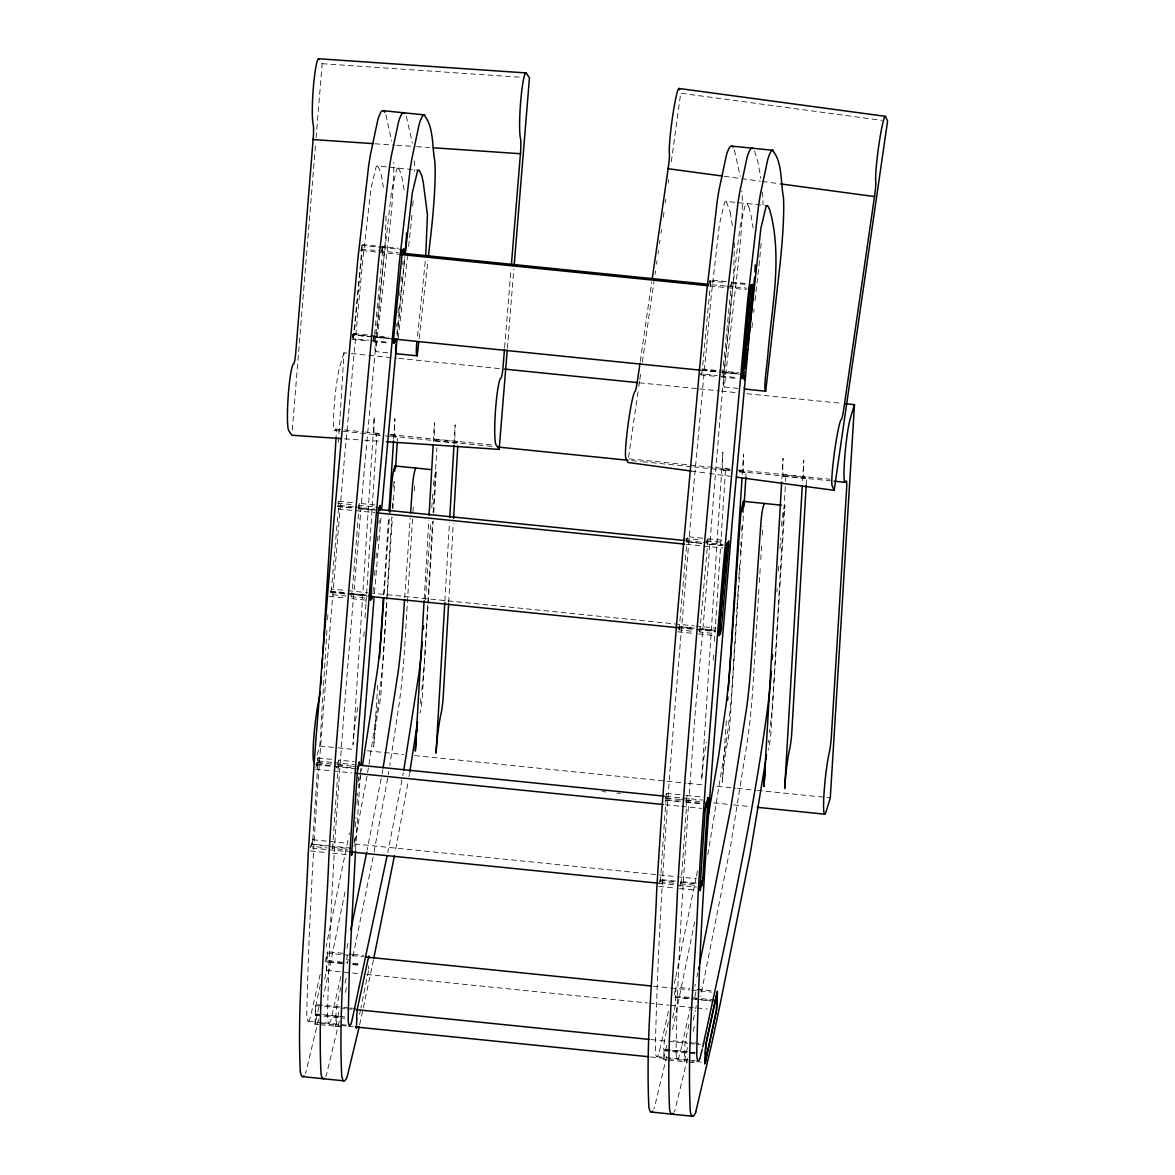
<?xml version="1.0" encoding="UTF-8"?>
<svg xmlns="http://www.w3.org/2000/svg" width="1175" height="1175" viewBox="0 0 1175 1175"><rect width="100%" height="100%" fill="white"/><g stroke="black" fill="none" stroke-linecap="round" stroke-linejoin="round"><path stroke-width="0.75" stroke-dasharray="5 3.75" d="M330.542 846.029L311.566 844.105L311.654 846.308L327.208 847.924M314.915 1024.086L315.532 1013.922L344.848 1016.904M320.349 984.547L315.869 1005.536L315.326 1022.882L339.017 1025.29M324.697 979.113L326.562 970.359L327.076 953.057L341.661 954.541M336.226 1016.037L335.609 1026.201M347.609 963.471L348.094 959.05M666.724 1045.486L663.596 1059.556L664.081 1049.334L695.13 1052.492M696.188 999.323L675.434 997.369L676.08 987.235L689.798 988.527M684.775 1051.434L684.158 1061.598M696.158 999.411L696.202 997.972M730.498 284.908L730.409 286.509M356.26 768.832L316.589 764.808L316.604 763.75M351.237 848.13L332.261 846.206L332.349 848.409L347.903 850.024M675.64 881.088L660.115 879.502L660.203 881.705M696.334 883.189L680.81 881.602L680.898 883.806L696.452 885.436M351.031 593.86L370.037 595.182M318.028 761.444L317.999 758.037M355.599 849.378L360.284 775.03M368.656 968.964L368.671 966.041M424.204 598.883L428.787 520.231M433.369 441.565L434.456 422.765A33.693 3.011 -84.4 0 0 436.204 440.023A13.924 1.248 -84.4 0 1 437.027 443.988M427.7 605.345L422.515 694.337A13.924 1.248 -84.4 0 1 420.386 711.462A33.693 3.011 -84.4 0 0 420.048 713.005M427.906 601.923L432.591 521.494M433.09 512.932L436.88 447.895M444.899 600.924L449.482 522.273M454.064 443.607L455.166 424.807A33.693 3.011 -84.4 0 0 456.899 442.064A13.924 1.248 -84.4 0 1 457.692 443.68M448.703 602.261L453.286 523.536M781.874 478.695L783.064 458.177A33.693 3.011 -84.4 0 0 784.812 475.434A13.924 1.248 -84.4 0 1 785.576 481.295M785.282 486.729L771.123 729.748A13.924 1.248 -84.4 0 1 768.993 746.874A33.693 3.011 -84.4 0 0 768.288 750.164M802.569 480.737L803.773 460.218A33.693 3.011 -84.4 0 0 805.507 477.476A13.924 1.248 -84.4 0 1 806.241 484.335M317.118 754.82L319.806 745.963L325.857 647.675M326.077 644.164L326.944 630.123M327.59 619.592L327.913 614.319M338.488 442.314L343.996 352.794L349.46 353.352M386.546 602.804L383.74 648.424A69.619 6.154 -84.2 0 1 378.6 700.667L368.891 764.808M386.766 599.294L391.833 516.824M392.377 508.055L392.92 499.287M393.669 486.993L393.992 481.735M412.543 518.924L404.435 650.524A69.619 6.154 -84.2 0 1 399.309 702.768L389.85 765.263M412.968 511.903L413.394 504.897M414.261 490.856L414.687 483.836M427.935 607.005L425.13 652.624A69.619 6.154 -84.2 0 1 421.59 692.075M428.155 603.495L433.237 521.024M433.766 512.256L436.366 470.147L435.382 473.334A13.924 1.234 -84.2 0 0 433.399 485.701M737.048 606.623L732.289 683.835A69.619 6.154 -84.2 0 1 727.149 736.064L707.805 855.018M737.151 604.875L738.341 585.576M738.767 578.555L739.736 562.766M740.279 553.983L741.028 541.704M741.689 531.173L742.115 524.153M758.918 589.424L752.984 685.936A69.619 6.154 -84.2 0 1 747.843 738.164L730.556 846.147L700.608 996.444M759.358 582.403L760.225 568.377M760.754 559.594L761.62 545.567M762.267 535.036L762.81 526.253M381.875 250.936L381.875 247.543M363.824 636.674L364.265 629.829M365.043 617.859L365.924 604.17M366.042 602.467L376.455 441.697A13.924 1.219 -84 0 0 375.853 433.825A33.693 2.952 -84 0 1 374.282 416.582L353.029 744.686A33.693 2.952 -84 0 1 358.272 705.103A13.924 1.219 -84 0 0 358.434 704.442M377.704 685.319L373.723 746.845A33.693 2.952 -84 0 1 378.967 707.262A13.924 1.219 -84 0 0 381.185 690.136L387.177 597.781M383.579 594.756L388.661 516.148M393.654 439.259L394.976 418.755A33.693 2.952 -84 0 0 396.548 435.984A13.924 1.219 -84 0 1 397.297 440.875M387.28 596.077L392.377 517.397M392.935 508.848L394.712 481.486M713.21 660.115L713.754 651.567M714.429 641.3L725.063 477.109A13.924 1.219 -84 0 0 724.461 469.236A33.693 2.952 -84 0 1 722.889 451.993L701.637 780.097A33.693 2.952 -84 0 1 706.542 742.057M726.312 720.73L722.331 782.256A33.693 2.952 -84 0 1 727.575 742.673A13.924 1.219 -84 0 0 729.793 725.548L743.643 511.771M742.262 474.671L743.584 454.167A33.693 2.952 -84 0 0 745.156 471.395A13.924 1.219 -84 0 1 745.905 476.286M310.171 847.821L312.829 839.728L317.984 760.989L332.554 762.472M354.674 838.172L353.969 846.852M355.408 826.892L356.04 817.227M356.892 804.332L357.523 794.667M358.36 781.772L358.786 775.324M312.961 838.803L311.83 846.308M360.373 773.649L360.754 768.127M384.107 593.992L389.41 517.632M404.685 597.825L410.237 517.999M425.379 599.926L430.814 521.832M431.768 507.952L432.738 494.073M776.939 591.95L777.189 588.484M778.393 571.123L778.878 564.176M779.965 548.563L780.685 538.15M353.117 334.846L353.146 338.664L368.788 340.236M373.812 336.946L373.841 340.765M292.267 430.065L315.664 143.203M316.104 137.842L322.156 63.685L320.746 61.585M504.633 347.506L510.993 269.413M507.38 348.387L513.857 268.987M374.487 592.876L381.155 515.296M338.767 505.94L338.797 501.299L337.827 505.573M373.004 592.317L373.753 583.769M374.502 575.207L375.089 568.362M375.985 558.081L376.587 551.237M377.469 540.97L378.071 534.111M378.967 523.844L379.261 520.422M331.614 588.117L330.542 594.477L345.979 596.077M316.589 764.808L316.853 763.677M331.938 847.998L332.261 846.206M660.115 879.502L659.469 883.791M685.906 802.114L687.096 795.49M680.81 881.602L680.061 886.523M397.282 336.285L404.846 256.767M353.278 338.65L362.311 244.635L361.327 249.056M396.665 326.665L397.003 323.213M398.002 312.829L398.487 307.644M399.647 295.527L400.146 290.343M400.969 281.692L401.468 276.507M402.628 264.404L402.966 260.938M368.509 970.844L360.945 1007.842M404.553 259.381L398.472 318.91A69.619 6.154 -84.2 0 1 397.517 327.781L396.592 335.991M425.247 261.482L419.167 321.01A69.619 6.154 -84.2 0 1 418.212 329.881L417.154 339.267M373.062 340.662L373.65 337.108L392.626 338.973L352.059 334.802L354.233 333.421L362.297 249.041L360.137 250.392M387.838 352.823L375.78 351.604L389.63 228.89A69.619 6.154 -84.2 0 0 393.698 162.385M398.207 338.356L407.446 256.561M408.606 246.339L410.339 230.99A69.619 6.154 -84.2 0 0 412.117 213.439M419.093 338.752L427.95 260.365M738.12 388.411L724.314 387.001L738.179 264.302A69.619 6.154 -84.2 0 0 741.968 192.568L741.822 190.776M751.941 327.752L752.529 322.64M753.674 312.418L754.071 309.01M755.026 300.477L758.874 266.402A69.619 6.154 -84.2 0 0 761.268 241.668M382.022 251.156L383.035 246.765L374.002 340.691M709.876 284.468L710.537 280.531M730.571 286.568L730.791 284.879M696.188 1005.756L695.717 1008.767M678.562 628.243L678.739 626.833L694.263 628.405M768.215 742.732L768.538 740.279M337.798 763.53L338.547 760.093L354.13 761.62M336.344 767.818L336.52 766.746M640.287 361.283L651.743 282M628.552 457.339L638.069 391.569M638.847 386.222L639.597 381.053M639.846 379.334L640.83 372.431M642.328 362.091L654.005 281.442M655.004 274.451L655.503 271.043M656.487 264.199L656.987 260.791M657.971 253.947L658.47 250.539M659.469 243.592L659.983 240.082M660.996 233.047L661.51 229.522M663.302 217.155L664.33 210.002M665.373 202.834L665.887 199.251M668.222 183.094L668.751 179.496M671.322 161.636L680.824 92.399M699.125 631.283L699.433 628.933L714.958 630.505M317.25 760.445L317.852 757.993M326.444 971.373L327.238 961.605M348.74 1007.842L315.972 1004.507L315.15 1014.04M367.599 772.533L368.377 767.892M388.293 774.633L388.808 771.549M408.988 776.734L409.502 773.649M315.796 764.793L315.972 763.809M366.997 776.117L354.042 846.543M387.691 778.232L373.415 855.4M407.784 783.916L395.094 852.477M331.071 592.523L367.452 596.18M382.8 769.654L382.022 773.884M361.988 768.171L361.459 771.079M403.333 772.695L402.79 775.632M701.093 373.107L700.755 374.531M360.666 775.382L358.331 787.588M381.155 778.599L367.099 850.23M401.982 779.95L387.794 852.33M352.515 337.915L352.955 334.948L371.932 336.873M356.95 794.741L357.244 793.257M373.077 857.06L352.397 959.402M349.093 834.676L349.445 832.884M347.932 840.448L326.077 946.83M345.039 891.898L331.027 960.592A2620.999 231.96 -84.2 0 1 323.301 997.178M696.099 877.784L675.801 976.645M696.481 875.86L697.627 870.073M694.675 921.92L679.561 995.989A2620.999 231.96 -84.2 0 1 672.555 1029.285M373.444 959.857L372.416 964.793A2620.999 231.96 -84.2 0 1 363.633 1006.299L359.594 1024.997M347.947 943.349L346.772 948.93M675.405 978.569L674.23 984.062M696.907 976.822L697.73 972.959M694.924 986.163L695.321 984.342M325.211 961.811L327.384 951.735M318.866 1006.857L315.091 1024.101M340.809 987.264L336.505 1007.504L335.844 1016.14M346.669 959.843L347.55 953.792M338.87 1012.189L335.771 1026.23L339.634 1026.598L335.668 1026.274M345.083 983.152L346.463 976.704M359.565 1014.289L360.608 1009.442M668.311 1022.177L664.345 1040.888L663.699 1049.437M674.171 994.77L675.919 987.147M672.585 1018.079L675.287 1005.168L675.772 996.987M689.005 1024.277L685.04 1042.989L684.393 1051.537M694.866 996.87L696.246 990.408M687.419 1047.586L684.305 1061.627M693.279 1020.179L695.35 1010.5M320.143 974.428L310.082 1018.49M318.557 1019.195L305.808 1072.511A109.804 9.723 -84.2 0 1 305.368 1073.524M340.838 976.528L330.807 1020.532M339.252 1021.295L326.503 1074.611A109.804 9.723 -84.2 0 1 325.637 1076.491M668.399 1011.205L660.585 1046.191M666.754 1056.207L654.357 1107.908A109.804 9.723 -84.2 0 1 653.917 1108.921M689.681 1010.559L690.357 1007.445M688.785 1014.671L681.808 1046.044M687.448 1058.308L675.052 1110.008A109.804 9.723 -84.2 0 1 674.186 1111.902M681.662 1046.69L679.341 1055.973M660.438 1046.778L658.632 1053.902M343.996 352.794L339.678 366.967A33.693 2.982 -84.2 0 0 334.023 408.562A33.693 2.982 -84.2 0 0 335.448 429.462A13.924 1.234 -84.2 0 1 336.153 436.322M675.434 997.369L689.505 998.295M315.855 767.539L317.984 760.989M707.791 539.061L706.998 543.761L722.508 545.332M311.566 844.105L330.322 846.661M709.406 281.089L725.078 282.323M706.483 541.029L722.243 542.248M309.862 1019.122L309.803 1019.254A54.109 4.788 -84.2 0 1 307.13 1018.784L306.807 1015.714A40.317 3.569 -84.2 0 1 306.778 1015.038C310.523 836.438 327.825 658.308 342.454 480.369L362.517 262.187L370.889 189.013A45.032 3.98 -84.2 0 1 371.021 188.264L376.088 167.056A72.468 6.418 -84.2 0 1 377.498 166.013L418.902 170.199M330.572 1021.192L330.469 1021.428A54.109 4.788 -84.2 0 1 327.825 1020.884L327.487 1017.756A40.317 3.569 -84.2 0 1 327.473 1017.139C331.188 838.539 348.534 660.409 363.148 482.484L383.212 264.287L391.583 191.114A45.032 3.98 -84.2 0 1 391.716 190.365L396.783 169.156A72.468 6.418 -84.2 0 1 398.193 168.113M658.382 1054.592L658.352 1054.665A54.109 4.788 -84.2 0 1 655.679 1054.195L655.356 1051.111A40.317 3.569 -84.2 0 1 655.312 1050.435C659.116 870.807 676.565 691.649 691.267 512.697L711.066 297.598L719.438 224.41A45.032 3.98 -84.2 0 1 719.57 223.676L724.637 202.453A72.468 6.418 -84.2 0 1 726.047 201.41L767.437 205.61M679.106 1056.633L679.003 1056.868A54.109 4.788 -84.2 0 1 676.374 1056.296L676.374 1056.325M332.525 848.409L338.694 760.137M681.074 883.82L687.243 795.548L702.679 797.032M699.815 631.959L708.055 538.826M359.374 503.385L358.448 508.349L377.41 510.273M660.379 881.72L666.342 793.492L665.344 799.573L680.868 801.144M679.121 629.844L687.36 536.725M310.303 850.92L325.769 852.536M685.803 795.49L687.228 795.519M658.793 886.361L674.318 887.947M351.149 596.606L366.673 598.178M353.322 954.335L349.122 954.1L363.662 955.393M314.973 1024.174L318.748 1024.556M663.523 1059.586L667.283 1059.953M322.156 63.685L522.185 77.374M374.957 143.776L394.962 145.142M396.783 145.259L414.966 146.508M416.787 146.64L429.521 147.507M344.583 438.848L362.767 440.082M364.588 440.214L380.95 441.33M697.333 999.176L710.199 1000.395M321.642 763.089L316.472 762.56M342.336 765.189L337.166 764.661M670.191 798.486L665.021 797.957M690.885 800.586L685.715 800.072M315.267 1014.407L322.126 1015.038M339.399 1016.83L325.563 1015.362M663.816 1049.804L694.792 1052.873M436.557 439.612L457.251 441.653M785.164 475.023L805.859 477.065M435.382 441.007L456.076 443.048M783.989 476.418L804.684 478.46M362.267 244.591L398.487 248.263M726.341 281.574L710.816 280.002L701.886 373.958L717.337 375.633M731.511 282.103L745.303 283.498M361.004 245.34L380.641 247.338M381.699 247.44L401.336 249.438M731.32 282.955L745.773 284.423M361.166 249.159L376.852 250.627M378.629 250.804L398.678 252.845M725.401 286.039L709.715 284.556L709.685 280.737M726.664 286.157L746.698 288.198M361.959 250.583L398.398 254.285M709.979 285.936L746.433 289.637M354.145 333.656L368.715 335.139M370.536 335.33L388.763 337.181M702.165 369.009L738.62 372.71M352.045 334.185L369.303 335.933M372.754 336.285L389.997 338.033M702.327 369.758L717.852 371.344M723.022 371.858L738.546 373.444M701.666 370.243L739.604 374.105M701.504 370.345L718.748 372.093M722.199 372.446L739.442 374.208M372.211 340.574L389.483 342.336M720.76 375.985L738.032 377.733M352.015 339.413L369.258 341.161M372.71 341.514L389.953 343.262M700.564 374.81L716.074 376.397M721.259 376.911L736.784 378.497M351.281 353.543L396.871 358.169M398.692 358.36L500.785 368.73M639.347 382.8L697.686 388.734M699.522 388.91L719.57 390.952M721.391 391.128L737.797 392.803M746.918 393.728L841.726 403.363M335.8 429.066L363.148 431.842M364.97 432.018L379.554 433.502M390.497 434.618L492.589 444.987M629.33 458.882L729.602 469.06M738.722 469.985L829.888 479.253M334.581 430.447L380.157 435.073M391.099 436.189L493.192 446.559M631.753 460.644L640.874 461.569M642.696 461.746L691.913 466.754M693.749 466.93L730.204 470.632M739.325 471.572L830.475 480.825M338.708 501.27L354.218 502.841M374.913 504.942L359.403 503.37L352.294 590.408L351.031 596.195M702.768 538.253L687.243 536.681L686.773 538.297L686.303 541.513L701.813 543.232M707.938 538.782L723.462 540.353M337.475 503.164L352.999 504.751M358.169 505.265L377.807 507.262M701.637 543.496L686.112 541.91L686.024 538.576L701.548 540.148M353.322 506.851L338.738 505.367L331.468 589.028L346.052 590.511M355.144 507.042L375.192 509.083M686.773 540.72L701.343 542.204M703.164 542.395L723.212 544.436M337.754 506.249L353.264 507.82M337.563 506.513L354.821 508.261M358.257 508.613L373.782 510.185M722.331 545.597L706.807 544.025L706.777 540.779M338.268 508.937L374.722 512.638M686.303 544.289L722.742 547.991M347.873 590.687L367.922 592.729M369.743 592.92L694.072 625.864M695.894 626.04L715.942 628.082M330.366 591.157L345.891 592.729M694.44 628.14L678.915 626.569L678.856 628.919L678.974 629.873L694.528 631.489M715.134 630.241L699.61 628.669L699.551 631.034L699.668 631.974L715.222 633.589M330.19 591.422L366.409 595.108M330.895 591.906L346.419 593.478M351.589 594.007L370.566 595.931M677.725 627.127L694.968 628.889M698.42 629.227L715.663 630.99M679.047 627.832L715.487 631.533M329.235 596.401L344.76 597.972M351.648 598.677L367.173 600.249M677.784 631.812L695.027 633.56M698.479 633.913L715.722 635.66M319.806 745.963L336.226 747.638M338.048 747.814L354.453 749.488M367.217 750.781L403.671 754.482M414.613 755.598L686.273 783.196M688.095 783.373L702.679 784.856M717.264 786.339L735.491 788.19M737.312 788.381L755.554 790.232M757.376 790.408L830.299 797.825M317.911 757.948L333.436 759.52M666.46 793.345L681.97 794.932M334.39 762.648L354.424 764.69M666.019 796.342L680.589 797.825M682.411 798.001L702.459 800.043M317.896 762.678L336.123 764.543M337.945 764.719L354.351 766.394M602.305 791.583L605.962 791.95M616.89 793.052L620.547 793.433M666.122 798.06L684.349 799.911M686.171 800.102L704.941 802.026M713.519 802.877L731.761 804.728M733.582 804.904L748.167 806.388M316.795 764.161L335.771 766.1M337.489 766.276L354.747 768.024M686.038 801.673L701.563 803.259M665.138 800.219L680.663 801.791M685.833 802.319L701.357 803.891M315.326 769.184L331.732 770.844M333.553 771.035L351.766 772.886M665.182 804.713L679.752 806.197M681.573 806.388L701.622 808.415M312.829 839.728L347.447 843.239M354.733 843.973L675.434 876.55M677.255 876.741L695.482 878.592M332.055 846.837L351.017 848.761M659.909 880.148L675.419 881.72M680.604 882.249L696.114 883.82M660.232 881.749L675.757 883.336M312.007 848.012L348.446 851.713M660.027 883.365L696.467 887.066M332.672 853.241L349.9 854.989M679.488 888.476L695.012 890.048M342.968 953.292L327.458 951.721L326.929 960.607L347.624 962.707M697.157 989.306L712.212 990.804M343.482 954.732L363.53 956.758M653.241 986.192L689.681 989.893M691.502 990.084L711.551 992.111M352.808 963.236L361.43 964.102M675.478 996.003L696.173 998.104M701.357 998.632L715.149 1000.043M342.674 963.074L326.9 961.958L345.861 963.897M353.029 964.117L361.65 964.998M695.527 998.912L696.408 999M352.764 964.587L361.386 965.468M701.313 999.998L715.105 1001.394M326.562 970.359L359.359 973.693M366.644 974.442L647.263 1002.936M649.085 1003.127L669.118 1005.168M670.94 1005.345L707.394 1009.046M350.473 1008.018L355.643 1008.547M673.143 1040.8L692.119 1042.724M693.837 1042.901L704.192 1043.943M315.869 1005.536L345.024 1008.488M346.845 1008.679L352.309 1009.237M651.141 1039.581L687.581 1043.283M689.402 1043.473L700.344 1044.59M315.488 1015.288L344.818 1018.27M664.037 1050.7L695.086 1053.843M308.423 1021.222L322.214 1022.632M323.947 1022.808L346.361 1025.085M656.972 1056.633L694.91 1060.482M340.838 1025.481L346.302 1026.039M348.138 1026.216L353.602 1026.774M650.612 1056.942L687.052 1060.643M688.873 1060.834L694.337 1061.392M696.158 1061.568L701.622 1062.127M320.143 1024.703L340.912 1026.774M668.692 1060.114L687.962 1062.068M689.387 1062.215L694.572 1062.743M724.813 468.84L729.983 469.368M738.605 470.279L745.493 470.999M376.191 433.428L379.643 433.781M389.997 434.867L396.886 435.587M723.653 470.235L730.542 470.955M739.163 471.851L744.333 472.394M375.045 434.823L383.667 435.719M385.385 435.896L395.725 436.982M680.545 799.543L683.835 799.925M352.691 766.232L355.981 766.629M681.221 93.28L882.146 120.393M724.241 176.294L760.445 181.185M762.267 181.42L778.555 183.623M691.164 471.028L707.453 473.231M709.274 473.466L734.61 476.888M747.05 203.686L748.666 206.565M726.356 201.571L730.16 211.941M398.501 168.275L401.145 173.665L402.599 180.421A16.964 1.498 -84.2 0 1 402.643 180.862L404.567 192.524M377.807 166.174L380.45 171.565L381.904 178.321A16.964 1.498 -84.2 0 1 381.948 178.762L383.358 187.236M701.651 373.973L701.563 373.136M724.314 387.001L723.8 386.061A13.924 1.234 -84.2 0 1 724.314 370.463L725.372 361.077A69.619 6.154 -84.2 0 0 726.326 352.206L733.655 278.519L734.36 242.784M375.78 351.604L375.251 350.664A13.924 1.234 -84.2 0 1 375.765 335.066L376.822 325.666A69.619 6.154 -84.2 0 0 377.777 316.809L385.106 243.108L386.149 215.348M731.555 282.132L722.346 376.029M754.6 150.987L758.007 162.488L760.886 178.512M748.725 206.683L751.148 215.818A16.964 1.498 -84.2 0 1 751.192 216.273L753.116 227.921M406.315 116.208L412.352 143.115M734.434 150.121L740.191 176.412M385.885 114.709L391.657 141.015M676.345 1056.207L676.036 1053.152A40.317 3.569 -84.2 0 1 676.022 1052.55C677.902 937.444 687.36 822.544 695.585 707.761C711.624 547.535 719.217 386.237 740.133 226.511A45.032 3.98 -84.2 0 1 740.265 225.776L745.332 204.553A72.468 6.418 -84.2 0 1 746.742 203.525M730.174 212.043L730.453 213.718A16.964 1.498 -84.2 0 1 730.498 214.173L732.422 225.82M762.428 191.98L762.663 194.668A69.619 6.154 -84.2 0 1 763.016 204.847M346.478 987.573A2620.999 231.96 -84.2 0 1 345.053 994.329M414.232 160.857A69.619 6.154 -84.2 0 1 414.467 171.256M413.145 200.91A69.619 6.154 -84.2 0 1 412.733 206.257M420.812 698.596A69.619 6.154 -84.2 0 1 420.004 704.868M694.293 1026.436A2620.999 231.96 -84.2 0 1 693.25 1031.386M781.522 526.003A13.924 1.234 -84.2 0 1 783.931 508.746L784.915 505.544L773.679 688.036A69.619 6.154 -84.2 0 1 769.552 732.392M701.872 989.747L697.671 989.512L701.798 989.776"/><path stroke-width="1.5" d="M356.921 1018.138L356.304 1028.301L356.818 1027.185M705.47 1053.534L704.853 1063.698M755.261 264.874L754.923 271.924M368.994 958.168L368.774 955.951L357.303 1009.031L356.539 1018.24M371.711 596.371L371.814 598.677M355.511 850.803L349.372 969.478L348.167 1019.239A40.317 3.569 -84.2 0 0 348.197 1019.856L348.52 1023.014A54.109 4.788 -84.2 0 0 351.163 1023.557L351.266 1023.293M424.102 600.601L415.333 751.075A33.693 3.011 -84.4 0 1 416.479 737.548M429.081 515.091L433.164 444.987M444.796 602.643L436.028 753.116A33.693 3.011 -84.4 0 1 441.08 713.519A13.924 1.248 -84.4 0 0 443.225 696.378L448.6 603.965M449.775 517.147L453.961 445.325M453.579 518.395L457.574 449.937A13.924 1.248 -84.4 0 0 457.721 446.045M781.669 482.117L763.941 786.486A33.693 3.011 -84.4 0 1 765.395 770.095M802.275 485.863L784.65 788.528A33.693 3.011 -84.4 0 1 789.688 748.93A13.924 1.248 -84.4 0 0 791.832 731.79L806.182 485.348M378.952 510.714L378.908 507.438M720.304 630.769L720.363 634.074L721.553 627.729M727.501 546.125L727.31 542.835L718.953 634.999M321.363 676.859L320.937 683.703A13.924 1.234 -84.2 0 1 320.863 684.761M321.877 668.311L322.508 658.044M322.831 652.903L336.094 437.335M394.653 471.204L394.976 465.946L431.181 469.618M742.864 511.874L743.511 501.343L781.463 505.206M854.489 404.655L830.299 797.825L825.996 811.984A33.693 2.982 -84.2 0 1 823.881 795.93A33.693 2.982 -84.2 0 1 829.256 752.69A13.924 1.234 -84.2 0 0 831.43 735.565L846.587 489.197A13.924 1.234 -84.2 0 0 845.941 481.324A33.693 2.982 -84.2 0 1 844.517 460.409A33.693 2.982 -84.2 0 1 850.171 418.829L854.489 404.655L845.368 403.73M359.418 765.659L359.359 762.178M379.481 657.985L383.358 598.178M388.998 511.022L393.537 440.963M395.593 467.812L397.135 443.856A13.924 1.219 -84 0 0 397.209 442.843M700.065 887.066L700.124 890.533M707.967 801.056L707.923 797.619M727.648 700.227L727.868 696.819M728.309 689.975L742.042 478.078M743.981 506.631L745.758 479.268A13.924 1.219 -84 0 0 745.861 477.256M405.918 243.475L406.609 233.047M754.57 277.138L732.392 519.982C717.822 697.921 700.462 876.051 696.716 1054.651A40.317 3.569 -84.2 0 0 696.731 1055.253L697.069 1058.425A54.109 4.788 -84.2 0 0 699.712 1058.969L699.815 1058.704M705.132 809.707L706.293 802.187M702.9 878.415L701.739 885.95M743.055 374.458L743.085 378.277M360.945 765.366L374.032 598.31M383.873 597.458L381.934 625.232A69.619 6.154 -84.2 0 1 377.498 669.677L362.502 765.395M389.777 512.418L391.583 486.391A13.924 1.234 -84.2 0 1 393.992 469.133L394.976 465.946M404.567 599.558L402.628 627.332A69.619 6.154 -84.2 0 1 398.193 671.777L383.138 767.789M410.589 512.785L412.278 488.492A13.924 1.234 -84.2 0 1 414.687 471.234L415.671 468.047M423.323 629.433L423.573 625.967M772.239 659.63L772.607 654.431M394.506 339.046L394.536 342.865M402.555 253.359L402.526 249.541L393.228 342.498M751.104 288.771L751.104 285.011M313.182 138.914L295.821 351.81A13.924 1.395 -86.1 0 1 293.662 363.795A33.693 3.378 -86.1 0 0 288.301 394.8A33.693 3.378 -86.1 0 0 288.639 430.417L291.841 435.235L340.941 438.598M504.486 349.313L503.12 365.983A13.924 1.395 -86.1 0 1 500.976 377.968A33.693 3.378 -86.1 0 0 495.6 408.988A33.693 3.378 -86.1 0 0 495.938 444.591L499.14 449.408L386.399 441.697M511.419 264.331L520.496 153.088M499.14 449.408L507.248 350.121M514.151 265.462L529.455 77.873L526.253 73.056A33.693 3.378 -86.1 0 0 520.804 99.992A33.693 3.378 -86.1 0 0 520.496 138.591A13.924 1.395 -86.1 0 1 520.437 153.719L433.149 147.756M752.176 289.432L752.264 284.262L751.28 288.536M380.157 510.156L380.201 505.5M728.706 545.553L728.617 540.897L727.692 545.861M381.684 509.186L397.047 338.826M405.022 254.064L405.801 245.223M425.717 256.165L427.45 214.687L423.353 183.124A16.964 1.498 -84.2 0 0 423.294 182.522L421.84 175.765L419.225 170.404M403.627 254.02L403.715 248.836M748.519 288.389L752.162 288.756L743.232 378.232M744.23 372.446L741.998 374.414L750.942 284.952M405.096 254.197L412.278 193.214A45.032 3.98 -84.2 0 1 412.41 192.465L417.478 171.256A72.468 6.418 -84.2 0 1 418.887 170.213M747.564 348.96L747.021 354.307A69.619 6.154 -84.2 0 1 746.066 363.178L745.538 367.878M747.932 345.391L760.827 228.611A45.032 3.98 -84.2 0 1 760.959 227.877L766.027 206.668A72.468 6.418 -84.2 0 1 767.437 205.625M379.143 510.449L380.068 505.5M720.113 631.107L719.306 635.763M395.784 344.98A13.924 1.234 -84.2 0 0 395.946 352.764L396.474 353.704L417.169 355.805L418.711 342.175M428.332 256.958L431.034 233.091A69.619 6.154 -84.2 0 0 434.823 161.372C431.989 146.464 433.942 126.239 423.837 114.842A122.89 10.869 -84.2 0 0 421.928 117.001L420.65 119.806A89.579 7.931 -84.2 0 0 419.167 124.3L411.926 158.493A98.729 8.739 -84.2 0 0 410.031 170.14L399.265 263.082L375.31 524.755A2985.455 264.228 -84.2 0 0 369.831 588.499L357.185 744.994A923.961 81.78 -84.2 0 0 351.457 828.287A904.97 80.091 -84.2 0 0 349.548 859.043C346.948 931.261 338.282 1003.685 341.719 1075.947A109.804 9.723 -84.2 0 0 347.198 1076.711L359.242 1026.612M744.333 387.603A13.924 1.234 -84.2 0 0 744.495 388.161L745.009 389.101L765.718 391.202L779.568 268.502A69.619 6.154 -84.2 0 0 783.358 196.768C780.538 181.875 782.491 161.636 772.386 150.238A122.89 10.869 -84.2 0 0 770.477 152.412L769.199 155.218A89.579 7.931 -84.2 0 0 767.716 159.697L760.46 193.904A98.729 8.739 -84.2 0 0 758.58 205.537L747.814 298.494L723.859 560.167A2985.455 264.228 -84.2 0 0 718.38 623.91L705.734 780.406A923.961 81.78 -84.2 0 0 700.006 863.698A904.97 80.091 -84.2 0 0 698.097 894.454C695.497 966.672 686.832 1039.097 690.268 1111.344A109.804 9.723 -84.2 0 0 695.747 1112.123M402.717 253.257L403.583 248.836M394.345 339.149L393.61 343.306M742.894 374.546L742.145 378.732M371.491 596.371L370.757 600.352M395.461 338.973L394.697 342.792M352.485 851.405L351.722 855.092M766.511 754.967L765.806 759.799M417.61 721.979L409.767 772.107M640.023 363.075L637.628 379.643A13.924 1.072 -82.3 0 1 634.999 391.583A33.693 2.585 -82.3 0 0 628.361 422.471A33.693 2.585 -82.3 0 0 625.732 457.78L627.817 462.48L691.164 471.028M652.242 278.637L668.222 168.098M874.582 195.931L843.988 407.49A13.924 1.072 -82.3 0 1 841.359 419.431A33.693 2.585 -82.3 0 0 834.72 450.304A33.693 2.585 -82.3 0 0 832.091 485.627L834.177 490.327L736.417 477.138M834.177 490.327L887.566 121.128L885.495 116.428A33.693 2.585 -82.3 0 0 879.12 143.262A33.693 2.585 -82.3 0 0 875.757 181.552A13.924 1.072 -82.3 0 1 874.494 196.563L780.362 183.873M765.571 761.385L750.149 854.21L720.965 1000.204A2620.999 231.96 -84.2 0 1 712.182 1041.711L695.747 1112.108M372.519 596.342L371.976 598.618M716.867 1000.204L717.47 991.48M403.774 770.212L418.887 673.892A69.619 6.154 -84.2 0 0 422.368 641.697M707.879 817.785L718.38 757.42L726.047 705.088A69.619 6.154 -84.2 0 0 730.483 660.629L740.133 521.803A13.924 1.234 -84.2 0 1 742.541 504.545L743.511 501.343M394.433 855.826L373.782 958.198M366.718 852.154L350.811 929.807M387.001 856.267L351.487 1022.705M699.771 963.206L730.879 807.607L746.742 707.188A69.619 6.154 -84.2 0 0 751.178 662.729L760.827 523.903A13.924 1.234 -84.2 0 1 763.236 506.645L764.205 503.443M698.538 969.096L698.949 967.157M702.768 1046.998C726.972 934.977 752.029 822.941 767.437 709.289A69.619 6.154 -84.2 0 0 771.373 671.557M702.283 1049.113L700.05 1058.029M717.323 991.348L705.852 1044.443L705.088 1053.637M378.776 507.409L370.404 599.588M705 1063.742L716.471 1010.603L717.176 1001.217M359.242 762.193L357.978 769.008L357.905 766.878M357.743 766.776L351.575 855.136M707.791 797.605L706.528 804.42L706.454 802.275M700.241 890.533L701.504 883.703L701.592 885.906M752.162 288.756L749.988 290.181L741.778 377.895M318.675 58.75L525.974 72.923M373.151 143.644L313.137 139.546A13.924 1.395 -86.1 0 0 313.196 124.418A33.693 3.378 -86.1 0 1 313.505 85.804A33.693 3.378 -86.1 0 1 318.954 58.867L319.35 59.47M300.33 1071.747C296.893 999.484 305.559 927.06 308.158 854.842A904.97 80.091 -84.2 0 1 310.068 824.086A923.961 81.78 -84.2 0 1 315.796 740.793L328.442 584.298A2985.455 264.228 -84.2 0 1 333.92 520.554L357.876 258.882L368.642 165.925A98.729 8.739 -84.2 0 1 370.522 154.292L377.777 120.085A89.579 7.931 -84.2 0 1 379.261 115.605L380.538 112.8A122.89 10.869 -84.2 0 1 382.448 110.626L424.88 114.93M652.654 1111.109A109.804 9.723 -84.2 0 1 648.879 1107.114C645.442 1034.867 654.123 962.457 656.707 890.253A904.97 80.091 -84.2 0 1 658.617 859.483A923.961 81.78 -84.2 0 1 664.345 776.19L676.976 619.695A2985.455 264.228 -84.2 0 1 682.469 555.951L706.425 294.293L717.191 201.336A98.729 8.739 -84.2 0 1 719.071 189.689L726.326 155.497A89.579 7.931 -84.2 0 1 727.81 151.002L729.087 148.212A122.89 10.869 -84.2 0 1 730.997 146.038L773.429 150.341M402.32 253.213L708.437 284.306M400.22 254.476L708.158 285.745M392.142 338.87L700.08 370.154M504.442 369.097L637.526 382.609M498.655 447.117L628.111 460.262M834.132 481.192L845.06 482.308M378.835 509.451L684.952 540.544M376.543 512.829L684.482 544.113M369.273 596.371L677.226 627.656M358.067 765.057L664.198 796.151M757.273 807.313L824.732 814.172M355.408 773.253L663.361 804.537M350.267 851.89L658.206 883.174M365.352 956.949L651.42 986.001M355.952 1009.604L649.32 1039.405M355.423 1026.965L648.791 1056.751M302.607 1076.638L343.996 1080.838M651.156 1112.049L692.545 1116.25M678.93 88.463L885.289 116.31M722.434 176.044L668.134 168.73A13.924 1.072 -82.3 0 0 669.398 153.719A33.693 2.585 -82.3 0 1 672.761 115.414A33.693 2.585 -82.3 0 1 679.135 88.58L679.649 89.755M753.072 148.505L751.692 148.138A122.89 10.869 -84.2 0 0 749.782 150.312L748.504 153.117A89.579 7.931 -84.2 0 0 747.021 157.597L739.765 191.789A98.729 8.739 -84.2 0 0 737.885 203.437L727.119 296.394L703.164 558.066A2985.455 264.228 -84.2 0 0 697.686 621.795L685.04 778.291A923.961 81.78 -84.2 0 0 679.312 861.583A904.97 80.091 -84.2 0 0 677.402 892.354C674.803 964.572 666.137 1036.996 669.574 1109.244A109.804 9.723 -84.2 0 0 673.348 1113.21M732.04 146.141L733.009 147.213M383.491 110.729L384.768 112.33M767.745 205.787L769.317 208.562M404.846 113.461L403.143 112.741A122.89 10.869 -84.2 0 0 401.233 114.9L399.955 117.706A89.579 7.931 -84.2 0 0 398.472 122.185L391.216 156.393A98.729 8.739 -84.2 0 0 389.336 168.025L378.57 260.982L354.615 522.655A2985.455 264.228 -84.2 0 0 349.137 586.398L336.491 742.894A923.961 81.78 -84.2 0 0 330.762 826.187A904.97 80.091 -84.2 0 0 328.853 856.942C326.253 929.161 317.588 1001.585 321.025 1073.847A109.804 9.723 -84.2 0 0 324.403 1078.253M765.718 391.202L765.189 390.276A13.924 1.234 -84.2 0 1 765.703 374.678L766.761 365.278A69.619 6.154 -84.2 0 0 767.716 356.422C771.241 310.67 781.654 264.022 771.887 218.374A16.964 1.498 -84.2 0 0 771.843 217.918L769.361 208.68M417.169 355.805L416.64 354.865A13.924 1.234 -84.2 0 1 416.89 341.793M304.105 1075.698A109.804 9.723 -84.2 0 1 300.33 1071.717M744.333 380.392A13.924 1.234 -84.2 0 1 744.744 375.104M320.188 691.957A13.924 1.234 -84.2 0 1 318.763 700.829A33.693 2.982 -84.2 0 0 313.74 738.605A33.693 2.982 -84.2 0 0 314.239 762.311M417.11 731.819A33.693 3.011 -84.4 0 1 417.463 729.014M705.808 1045.133L705.264 1062.494L716.5 1009.971L717.014 992.669L705.72 1045.177M705.264 808.797L700.109 887.433L702.768 879.326L707.923 800.601L705.264 808.797M719.071 631.9L721.406 628.64L728.676 544.98L726.385 548.358L719.129 631.915"/></g></svg>
